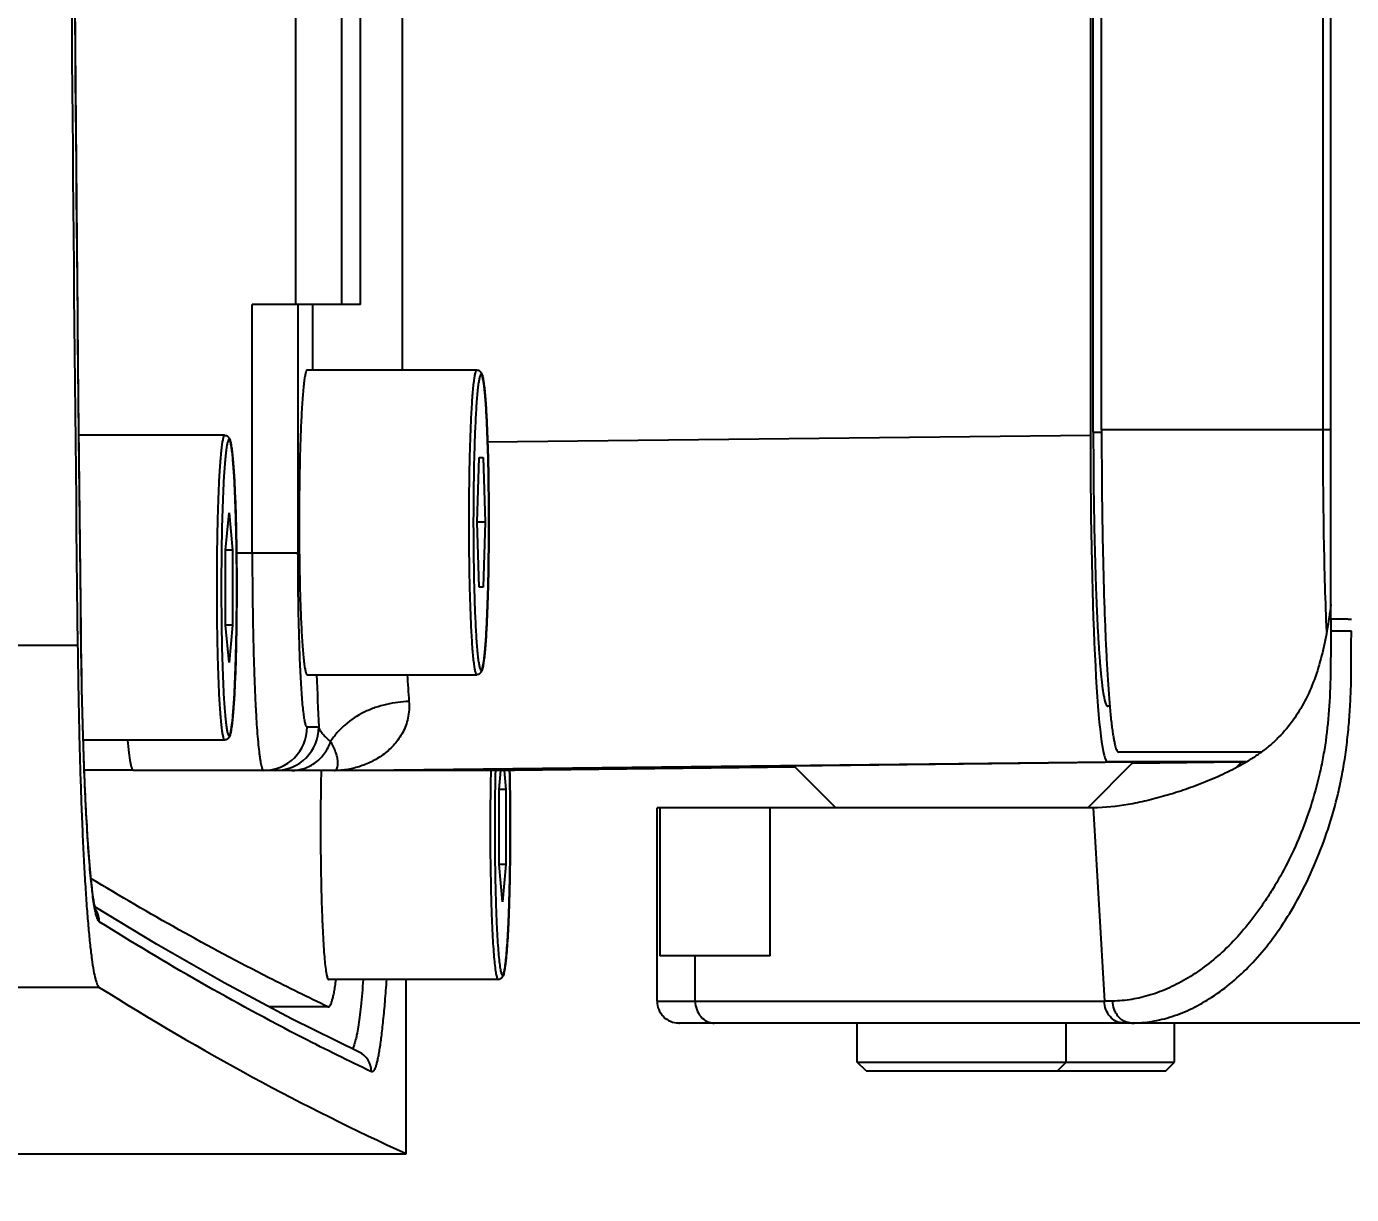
# Model space of a CAD drawing. Header units: millimetres. Extents: x 5828 to 6704, y 123 to 421.
# Drawn here: x 6439.602 to 6441.63, y 210.287 to 212.076 of the extents above; entities that cross this region are included whole.
import ezdxf

# ---------------------------------------------------------------- set-up
doc = ezdxf.new("R2010")
doc.units = ezdxf.units.MM
doc.layers.add('外形图', color=7, linetype='Continuous')
doc.layers.add('尺寸标注', color=7, linetype='Continuous')
doc.styles.add('微软雅黑', font='msyh.ttc', dxfattribs={"height": 1.5})
doc.dimstyles.new('尺寸标注_1_15比例', dxfattribs={"dimtxt": 1.5, "dimasz": 1.25, "dimexe": 0.5, "dimexo": 0.4, "dimgap": 0.5, "dimtad": 1, "dimdec": 1, "dimlfac": 15, "dimdsep": 46, "dimtxsty": '微软雅黑', "dimcen": 0.09, "dimadec": 0, "dimazin": 0, "dimtp": 0.01, "dimtm": 0.01, "dimtfac": 1, "dimtdec": 1, "dimtofl": 0, "dimtmove": 0, "dimatfit": 3, "dimfxl": 1, "dimtolj": 1, "dimarcsym": 0})

# ---------------------------------------------------------------- blocks, each defined once
blk = doc.blocks.new('*D791')
at = {"layer": 'Defpoints', "color": 0}
for p in [(6429.7498, 214.45), (6429.7498, 213.5834), (6447.9848, 213.5834)]:
    blk.add_point(p, dxfattribs=at)
at = {"layer": '尺寸标注', "color": 0, "lineweight": -2}
for p, q in [((6447.9848, 215.7), (6447.9848, 216.95)), ((6430.1498, 214.45), (6448.4848, 214.45)), ((6430.1498, 213.5834), (6448.4848, 213.5834)), ((6447.9848, 212.3334), (6447.9848, 208.1098))]:
    blk.add_line(p, q, dxfattribs=at)
at = {"layer": '尺寸标注', "color": 0}
for points in [[(6447.7765, 215.7), (6448.1932, 215.7), (6447.9848, 214.45)], [(6448.1932, 212.3334), (6447.7765, 212.3334), (6447.9848, 213.5834)]]:
    blk.add_solid(points, dxfattribs=at)
at = {"layer": '尺寸标注', "color": 0, "insert": (6446.7058, 209.5966), "char_height": 1.5, "attachment_point": 5, "rotation": 90, "style": '微软雅黑'}
blk.add_mtext('\\A1;13', dxfattribs=at)

msp = doc.modelspace()

# ---------------------------------------------------------------- linework, layer by layer
at = {"layer": '外形图', "color": 7, "linetype": 'Continuous'}
for p, q in [((6441.5988, 211.1685), (6441.5988, 213.5983)), ((6441.2305, 213.3168), (6441.2305, 211.4499)), ((6441.235, 211.455), (6441.235, 213.3117)), ((6441.2477, 211.4584), (6441.2477, 213.3084)), ((6440.177, 213.2167), (6440.177, 211.55)), ((6440.0141, 211.65), (6440.0141, 213.1167)), ((6440.0841, 213.1167), (6440.0841, 211.65)), ((6440.113, 211.65), (6440.113, 213.1167)), ((6441.5867, 211.4584), (6441.5867, 212.3908)), ((6440.113, 211.65), (6439.9475, 211.65)), ((6439.9475, 211.27), (6439.9475, 211.65)), ((6440.0175, 211.65), (6440.0175, 211.27)), ((6440.0404, 211.55), (6440.0404, 211.65)), ((6440.0315, 211.55), (6440.2911, 211.55)), ((6439.9052, 211.45), (6439.6821, 211.45)), ((6441.2305, 211.4499), (6440.3078, 211.4395)), ((6441.235, 211.455), (6441.2477, 211.455)), ((6441.5988, 211.4584), (6441.2477, 211.4584)), ((6440.2918, 211.3167), (6440.2948, 211.416)), ((6440.2948, 211.416), (6440.3008, 211.416)), ((6440.3008, 211.416), (6440.3038, 211.3167)), ((6439.9067, 211.274), (6439.9119, 211.3314)), ((6439.9119, 211.3314), (6439.9171, 211.274)), ((6440.3038, 211.3167), (6440.2918, 211.3167)), ((6440.2948, 211.2174), (6440.2918, 211.3167)), ((6440.3038, 211.3167), (6440.3008, 211.2174)), ((6439.9171, 211.274), (6439.9067, 211.274)), ((6439.9067, 211.1594), (6439.9067, 211.274)), ((6439.9171, 211.274), (6439.9171, 211.1594)), ((6439.9234, 211.2701), (6440.0175, 211.27)), ((6439.9234, 211.2701), (6439.9475, 211.27)), ((6440.3008, 211.2174), (6440.2948, 211.2174)), ((6439.9171, 211.1594), (6439.9067, 211.1594)), ((6439.9119, 211.102), (6439.9067, 211.1594)), ((6439.9171, 211.1594), (6439.9119, 211.102)), ((6441.5988, 211.1685), (6441.5985, 211.1233)), ((6439.6853, 211.1496), (6439.6853, 211.15)), ((6439.6853, 211.1496), (6439.6854, 211.15)), ((6441.6302, 211.15), (6441.5986, 211.1503)), ((6439.6802, 211.128), (6437.6036, 211.1263)), ((6441.5985, 211.1233), (6441.5982, 211.0963)), ((6441.5982, 211.0963), (6441.5982, 211.0912)), ((6440.0315, 211.0834), (6440.2911, 211.0834)), ((6441.2602, 211.035), (6441.257, 211.035)), ((6440.0315, 211.0034), (6440.0494, 211.0034)), ((6439.9052, 210.9834), (6439.6888, 210.9834)), ((6441.4922, 210.965), (6441.2735, 210.965)), ((6439.7652, 210.9374), (6439.6904, 210.9374)), ((6440.349, 210.9367), (6439.7652, 210.9367)), ((6440.0733, 210.9367), (6441.2567, 210.95)), ((6440.3254, 210.9074), (6440.328, 210.9367)), ((6440.3331, 210.9367), (6440.3358, 210.9074)), ((6440.7791, 210.9416), (6440.3491, 210.9367)), ((6440.7766, 210.944), (6441.2964, 210.9499)), ((6440.8411, 210.8796), (6440.7766, 210.944)), ((6441.2264, 210.8796), (6441.2967, 210.9499)), ((6441.4694, 210.95), (6441.2567, 210.95)), ((6441.295, 210.9481), (6441.4621, 210.9499)), ((6441.2964, 210.9499), (6441.2967, 210.9499)), ((6441.4534, 210.9409), (6441.4624, 210.9499)), ((6441.4682, 210.9494), (6441.4618, 210.9493)), ((6441.4621, 210.9499), (6441.4624, 210.9499)), ((6440.3358, 210.9074), (6440.3254, 210.9074)), ((6440.3254, 210.7927), (6440.3254, 210.9074)), ((6440.3358, 210.9074), (6440.3358, 210.7927)), ((6439.6945, 210.852), (6439.6934, 210.8716)), ((6441.235, 210.8796), (6440.5671, 210.8796)), ((6440.5671, 210.5834), (6440.5671, 210.8796)), ((6440.5712, 210.8796), (6440.5712, 210.6529)), ((6440.7403, 210.6529), (6440.7403, 210.8796)), ((6441.235, 210.8796), (6441.2521, 210.5834)), ((6439.6955, 210.8344), (6439.6945, 210.852)), ((6439.6966, 210.8185), (6439.6955, 210.8344)), ((6439.6977, 210.8041), (6439.6966, 210.8185)), ((6439.6987, 210.7913), (6439.6977, 210.8041)), ((6439.6997, 210.7798), (6439.6987, 210.7913)), ((6440.3358, 210.7927), (6440.3254, 210.7927)), ((6440.3306, 210.7354), (6440.3254, 210.7927)), ((6440.3358, 210.7927), (6440.3306, 210.7354)), ((6440.7403, 210.6529), (6440.5712, 210.6529)), ((6440.6256, 210.5834), (6440.6256, 210.6529)), ((6440.3239, 210.6167), (6440.0643, 210.6167)), ((6440.1832, 210.35), (6440.1832, 210.6167)), ((6439.7131, 210.6046), (6437.5843, 210.6034)), ((6440.0634, 210.5749), (6439.9734, 210.5749)), ((6440.0642, 210.5747), (6439.9737, 210.5747)), ((6440.0634, 210.5749), (6440.0642, 210.5747)), ((6440.5671, 210.5834), (6440.6256, 210.5834)), ((6440.6256, 210.5834), (6441.2521, 210.5834)), ((6441.2649, 210.5836), (6441.2521, 210.5834)), ((6440.6004, 210.55), (6440.6013, 210.55)), ((6440.6007, 210.55), (6440.6006, 210.55)), ((6442.8785, 210.55), (6440.6007, 210.55)), ((6440.8737, 210.49), (6440.8737, 210.55)), ((6441.1937, 210.49), (6441.1937, 210.55)), ((6441.3595, 210.49), (6441.3595, 210.55)), ((6440.1109, 210.5056), (6440.1109, 210.5056)), ((6440.8737, 210.49), (6441.1935, 210.49)), ((6440.8871, 210.4767), (6440.8737, 210.49)), ((6441.1804, 210.4767), (6441.1937, 210.49)), ((6441.1937, 210.49), (6441.1935, 210.49)), ((6441.1937, 210.49), (6441.3593, 210.49)), ((6441.3461, 210.4767), (6441.3595, 210.49)), ((6441.3595, 210.49), (6441.3593, 210.49)), ((6440.8871, 210.4767), (6441.1802, 210.4767)), ((6441.1802, 210.4767), (6441.1804, 210.4767)), ((6441.1804, 210.4767), (6441.3459, 210.4767)), ((6441.3459, 210.4767), (6441.3461, 210.4767)), ((6437.5752, 210.35), (6440.1832, 210.35))]:
    msp.add_line(p, q, dxfattribs=at)
for points in [[(6439.6854, 211.15), (6439.6822, 211.4464), (6439.6793, 211.7456), (6439.6767, 212.046), (6439.6746, 212.3474), (6439.6728, 212.6497), (6439.6713, 212.9526), (6439.6702, 213.2562), (6439.6695, 213.5601), (6439.6691, 213.8643), (6439.6691, 214.1686), (6439.6695, 214.4728), (6439.6702, 214.7769), (6439.6713, 215.0805), (6439.6728, 215.3836), (6439.6746, 215.6859), (6439.6767, 215.9874), (6439.6793, 216.2878), (6439.6822, 216.5869), (6439.6854, 216.8835)], [(6439.6934, 210.8716), (6439.6923, 210.8933), (6439.6917, 210.905), (6439.6912, 210.9174), (6439.6907, 210.9304), (6439.6902, 210.944), (6439.6896, 210.9584), (6439.6891, 210.9736), (6439.6886, 210.9895), (6439.6881, 211.0063), (6439.6877, 211.0239), (6439.6872, 211.0425), (6439.6868, 211.062), (6439.6864, 211.0827), (6439.686, 211.1044), (6439.6857, 211.1272), (6439.6854, 211.15)], [(6439.7081, 210.722), (6439.7081, 210.722), (6439.7081, 210.7222), (6439.7079, 210.7226), (6439.7077, 210.7232), (6439.7075, 210.7241), (6439.7072, 210.7251), (6439.7069, 210.7264), (6439.7066, 210.7278), (6439.7063, 210.7294), (6439.7059, 210.7312), (6439.7055, 210.7332), (6439.7052, 210.7354), (6439.7048, 210.7378), (6439.7044, 210.7404), (6439.7039, 210.7432), (6439.7035, 210.7462), (6439.7031, 210.7495), (6439.7026, 210.753), (6439.7022, 210.7568), (6439.7017, 210.7608), (6439.7012, 210.7651), (6439.7007, 210.7697), (6439.7002, 210.7746), (6439.6997, 210.7798)], [(6440.1109, 210.5056), (6440.0076, 210.5566), (6439.9043, 210.6117), (6439.801, 210.6706), (6439.7066, 210.728)]]:
    msp.add_lwpolyline(points, dxfattribs=at)
for centre, radius, start, end in [((6446.0123, 211.2937), 5.97, 182.02032, 182.78766), ((6442.5027, 211.2126), 2.3216, 183.19, 184.2066), ((6439.9649, 211.0033), 0.0666, 270.0457, 0.0437), ((6439.9828, 211.0033), 0.0666, 270.0439, 0.0437), ((6439.6801, 210.7053), 0.0332, 29.5718, 34.0944), ((6439.68, 210.7052), 0.0333, 359.8946, 29.5644), ((6440.6004, 210.5834), 0.0333, 180, 270.0159), ((6440.0966, 210.4755), 0.0333, 359.8954, 64.5451)]:
    msp.add_arc(centre, radius, start, end, dxfattribs=at)
for centre, major_axis, ratio, start_param, end_param in [((6440.3703, 214.0167), (0, 13.4821), 0.052408, 1.354859, 1.786734), ((6441.2567, 211.4501), (0, 0.5), 0.052351, -4.712093, -3.141591), ((6441.4353, 1210.0646), (0, 1000), 0.052408, -3.17446, -3.165488)]:
    msp.add_ellipse(centre, major_axis=major_axis, ratio=ratio, start_param=start_param, end_param=end_param, dxfattribs=at)
for points, knots in [([(6439.6853, 211.15), (6439.6799, 211.6249), (6439.6717, 212.5805), (6439.6677, 214.0167), (6439.6717, 215.4529), (6439.6799, 216.4085), (6439.6853, 216.8835)], [0, 0, 0, 0, 0.248536, 0.5, 0.751464, 1, 1, 1, 1]), ([(6440.0315, 211.55), (6440.0313, 211.55), (6440.0309, 211.5498), (6440.0306, 211.5494), (6440.0301, 211.5486), (6440.0296, 211.5474), (6440.0291, 211.5454), (6440.0285, 211.5429), (6440.0279, 211.5398), (6440.0273, 211.5362), (6440.0266, 211.5304), (6440.0256, 211.5218), (6440.0246, 211.5101), (6440.0237, 211.4965), (6440.0228, 211.4812), (6440.022, 211.4643), (6440.021, 211.439), (6440.0201, 211.4049), (6440.0194, 211.3616), (6440.0193, 211.3319), (6440.0193, 211.3167)], [0, 0, 0, 0, 0.002822, 0.004789, 0.00724, 0.013733, 0.022453, 0.033438, 0.046693, 0.062201, 0.079935, 0.121933, 0.172316, 0.230619, 0.296293, 0.368714, 0.447191, 0.619257, 0.80591, 1, 1, 1, 1]), ([(6440.2911, 211.55), (6440.2909, 211.55), (6440.2906, 211.5498), (6440.2902, 211.5494), (6440.2898, 211.5486), (6440.2893, 211.5474), (6440.2887, 211.5454), (6440.2881, 211.5429), (6440.2876, 211.5398), (6440.287, 211.5362), (6440.2862, 211.5304), (6440.2853, 211.5218), (6440.2843, 211.5101), (6440.2833, 211.4965), (6440.2825, 211.4812), (6440.2817, 211.4643), (6440.2807, 211.439), (6440.2798, 211.4049), (6440.2791, 211.3616), (6440.2789, 211.3319), (6440.2789, 211.3167)], [0, 0, 0, 0, 0.002822, 0.004789, 0.00724, 0.013733, 0.022453, 0.033438, 0.046693, 0.062201, 0.079936, 0.121933, 0.172317, 0.23062, 0.296294, 0.368715, 0.447192, 0.619258, 0.80591, 1, 1, 1, 1]), ([(6440.3097, 211.3167), (6440.3097, 211.3314), (6440.3095, 211.3604), (6440.309, 211.396), (6440.3083, 211.4232), (6440.3077, 211.4422), (6440.307, 211.46), (6440.3062, 211.4765), (6440.3054, 211.4914), (6440.3045, 211.5046), (6440.3035, 211.516), (6440.3026, 211.5243), (6440.3018, 211.53), (6440.3013, 211.5334), (6440.3007, 211.5364), (6440.3002, 211.5389), (6440.2996, 211.5408), (6440.2991, 211.542), (6440.2987, 211.5427), (6440.2984, 211.5432), (6440.2978, 211.5435), (6440.2972, 211.5432), (6440.2969, 211.5427), (6440.2965, 211.542), (6440.296, 211.5408), (6440.2954, 211.5389), (6440.2949, 211.5364), (6440.2943, 211.5334), (6440.2938, 211.53), (6440.293, 211.5243), (6440.2921, 211.516), (6440.2911, 211.5046), (6440.2902, 211.4914), (6440.2894, 211.4765), (6440.2886, 211.46), (6440.2879, 211.4422), (6440.2873, 211.4232), (6440.2866, 211.396), (6440.2861, 211.3604), (6440.2859, 211.3314), (6440.2859, 211.3167)], [0, 0, 0, 0, 0.097045, 0.190371, 0.234513, 0.276404, 0.315643, 0.351853, 0.38469, 0.413842, 0.439033, 0.460032, 0.468899, 0.476653, 0.483281, 0.488773, 0.493133, 0.49638, 0.497605, 0.498589, 0.5, 0.501411, 0.502394, 0.50362, 0.506866, 0.511226, 0.516719, 0.523346, 0.5311, 0.539968, 0.560966, 0.586158, 0.61531, 0.648147, 0.684357, 0.723596, 0.765487, 0.809629, 0.902955, 1, 1, 1, 1]), ([(6440.2911, 211.55), (6440.2921, 211.55), (6440.2938, 211.5497), (6440.2963, 211.5482), (6440.298, 211.546), (6440.2991, 211.5435), (6440.2999, 211.541), (6440.3005, 211.5383), (6440.3014, 211.5338), (6440.3023, 211.527), (6440.3034, 211.5173), (6440.3048, 211.5009), (6440.306, 211.4821), (6440.307, 211.4611), (6440.3077, 211.4432), (6440.3083, 211.424), (6440.309, 211.3966), (6440.3095, 211.3607), (6440.3097, 211.3316), (6440.3097, 211.3167)], [0, 0, 0, 0, 0.01186, 0.021803, 0.03551, 0.045936, 0.056406, 0.068115, 0.081523, 0.114105, 0.154676, 0.203144, 0.322288, 0.391921, 0.467418, 0.548062, 0.633079, 0.812921, 1, 1, 1, 1]), ([(6439.9052, 211.45), (6439.905, 211.45), (6439.9046, 211.4498), (6439.9043, 211.4494), (6439.9038, 211.4486), (6439.9033, 211.4474), (6439.9028, 211.4454), (6439.9022, 211.4429), (6439.9016, 211.4398), (6439.9011, 211.4362), (6439.9003, 211.4304), (6439.8994, 211.4218), (6439.8983, 211.4101), (6439.8974, 211.3965), (6439.8965, 211.3812), (6439.8957, 211.3643), (6439.8948, 211.339), (6439.8938, 211.3049), (6439.8932, 211.2616), (6439.8929, 211.2167), (6439.8932, 211.1718), (6439.8938, 211.1285), (6439.8948, 211.0944), (6439.8957, 211.0691), (6439.8965, 211.0522), (6439.8974, 211.0369), (6439.8983, 211.0233), (6439.8994, 211.0116), (6439.9003, 211.003), (6439.9011, 210.9972), (6439.9016, 210.9936), (6439.9022, 210.9905), (6439.9028, 210.988), (6439.9033, 210.9861), (6439.9038, 210.9848), (6439.9043, 210.984), (6439.9046, 210.9836), (6439.905, 210.9834), (6439.9052, 210.9834)], [0, 0, 0, 0, 0.001411, 0.002394, 0.00362, 0.006867, 0.011226, 0.016719, 0.023346, 0.031101, 0.039968, 0.060967, 0.086158, 0.11531, 0.148147, 0.184358, 0.223596, 0.309629, 0.402955, 0.5, 0.597045, 0.690371, 0.776404, 0.815642, 0.851853, 0.88469, 0.913842, 0.939033, 0.960032, 0.968899, 0.976654, 0.983281, 0.988774, 0.993133, 0.99638, 0.997606, 0.998589, 1, 1, 1, 1]), ([(6439.9119, 211.4434), (6439.9117, 211.4434), (6439.9113, 211.4432), (6439.911, 211.4427), (6439.9105, 211.442), (6439.9101, 211.4408), (6439.9095, 211.4389), (6439.9089, 211.4364), (6439.9084, 211.4334), (6439.9078, 211.43), (6439.9071, 211.4243), (6439.9062, 211.416), (6439.9052, 211.4046), (6439.9043, 211.3914), (6439.9034, 211.3765), (6439.9027, 211.36), (6439.9017, 211.3355), (6439.9008, 211.3023), (6439.9002, 211.2604), (6439.8999, 211.2167), (6439.9002, 211.173), (6439.9008, 211.1311), (6439.9017, 211.0979), (6439.9027, 211.0734), (6439.9034, 211.0569), (6439.9043, 211.042), (6439.9052, 211.0288), (6439.9062, 211.0174), (6439.9071, 211.0091), (6439.9078, 211.0035), (6439.9084, 211), (6439.9089, 210.997), (6439.9095, 210.9946), (6439.9101, 210.9926), (6439.9105, 210.9914), (6439.911, 210.9907), (6439.9113, 210.9902), (6439.9117, 210.99), (6439.9119, 210.99)], [0, 0, 0, 0, 0.001411, 0.002394, 0.00362, 0.006867, 0.011226, 0.016719, 0.023346, 0.031101, 0.039968, 0.060967, 0.086158, 0.11531, 0.148147, 0.184358, 0.223596, 0.309629, 0.402955, 0.5, 0.597045, 0.690371, 0.776404, 0.815642, 0.851853, 0.88469, 0.913842, 0.939033, 0.960032, 0.968899, 0.976654, 0.983281, 0.988774, 0.993133, 0.99638, 0.997606, 0.998589, 1, 1, 1, 1]), ([(6439.9052, 211.45), (6439.9062, 211.45), (6439.9079, 211.4497), (6439.9104, 211.4482), (6439.9121, 211.446), (6439.9132, 211.4435), (6439.9139, 211.441), (6439.9146, 211.4383), (6439.9154, 211.4338), (6439.9164, 211.4269), (6439.9175, 211.4173), (6439.9189, 211.4009), (6439.9201, 211.3821), (6439.9211, 211.3611), (6439.9218, 211.3432), (6439.9224, 211.324), (6439.923, 211.2966), (6439.9236, 211.2607), (6439.9238, 211.2167), (6439.9236, 211.1727), (6439.923, 211.1368), (6439.9224, 211.1094), (6439.9218, 211.0902), (6439.9211, 211.0723), (6439.9201, 211.0513), (6439.9189, 211.0325), (6439.9175, 211.0161), (6439.9164, 211.0065), (6439.9154, 210.9996), (6439.9146, 210.9951), (6439.9139, 210.9924), (6439.9132, 210.9899), (6439.9121, 210.9874), (6439.9104, 210.9852), (6439.9079, 210.9837), (6439.9062, 210.9834), (6439.9052, 210.9834)], [0, 0, 0, 0, 0.00593, 0.010902, 0.017755, 0.022968, 0.028203, 0.034058, 0.040762, 0.057052, 0.077338, 0.101572, 0.161144, 0.19596, 0.233709, 0.274031, 0.31654, 0.406461, 0.500001, 0.593541, 0.683462, 0.72597, 0.766292, 0.804041, 0.838858, 0.898429, 0.922663, 0.942948, 0.959239, 0.965943, 0.971797, 0.977032, 0.982245, 0.989098, 0.99407, 1, 1, 1, 1]), ([(6439.9119, 210.99), (6439.9121, 210.99), (6439.9124, 210.9902), (6439.9128, 210.9907), (6439.9132, 210.9914), (6439.9137, 210.9926), (6439.9143, 210.9946), (6439.9148, 210.997), (6439.9154, 211), (6439.9159, 211.0035), (6439.9167, 211.0091), (6439.9176, 211.0174), (6439.9185, 211.0288), (6439.9195, 211.042), (6439.9203, 211.0569), (6439.9211, 211.0734), (6439.922, 211.0979), (6439.9229, 211.1311), (6439.9236, 211.173), (6439.9238, 211.2167), (6439.9236, 211.2604), (6439.9229, 211.3023), (6439.922, 211.3355), (6439.9211, 211.36), (6439.9203, 211.3765), (6439.9195, 211.3914), (6439.9185, 211.4046), (6439.9176, 211.416), (6439.9167, 211.4243), (6439.9159, 211.43), (6439.9154, 211.4334), (6439.9148, 211.4364), (6439.9143, 211.4389), (6439.9137, 211.4408), (6439.9132, 211.442), (6439.9128, 211.4427), (6439.9124, 211.4432), (6439.9121, 211.4434), (6439.9119, 211.4434)], [0, 0, 0, 0, 0.001411, 0.002394, 0.00362, 0.006867, 0.011226, 0.016719, 0.023346, 0.031101, 0.039968, 0.060967, 0.086158, 0.11531, 0.148147, 0.184358, 0.223596, 0.309629, 0.402955, 0.5, 0.597045, 0.690371, 0.776404, 0.815642, 0.851853, 0.88469, 0.913842, 0.939033, 0.960032, 0.968899, 0.976654, 0.983281, 0.988774, 0.993133, 0.99638, 0.997606, 0.998589, 1, 1, 1, 1]), ([(6441.235, 211.455), (6441.235, 211.4277), (6441.2353, 211.3741), (6441.2365, 211.2964), (6441.2382, 211.2349), (6441.2399, 211.1894), (6441.2414, 211.159), (6441.2429, 211.1314), (6441.2446, 211.1069), (6441.2465, 211.0858), (6441.2481, 211.0704), (6441.2495, 211.0599), (6441.2505, 211.0534), (6441.2516, 211.0479), (6441.2526, 211.0434), (6441.2536, 211.0399), (6441.2545, 211.0375), (6441.2553, 211.0362), (6441.256, 211.0354), (6441.2566, 211.035), (6441.257, 211.035)], [0, 0, 0, 0, 0.19409, 0.380743, 0.552808, 0.631285, 0.703706, 0.76938, 0.827684, 0.878067, 0.920064, 0.937799, 0.953307, 0.966562, 0.977547, 0.986267, 0.99276, 0.995211, 0.997178, 1, 1, 1, 1]), ([(6441.2477, 211.4584), (6441.2477, 211.4263), (6441.248, 211.3634), (6441.2494, 211.272), (6441.2514, 211.1997), (6441.2534, 211.1464), (6441.2551, 211.1106), (6441.257, 211.0782), (6441.259, 211.0495), (6441.2611, 211.0247), (6441.263, 211.0066), (6441.2647, 210.9942), (6441.2659, 210.9866), (6441.2671, 210.9802), (6441.2683, 210.9749), (6441.2695, 210.9707), (6441.2706, 210.968), (6441.2715, 210.9664), (6441.2722, 210.9655), (6441.273, 210.965), (6441.2735, 210.965)], [0, 0, 0, 0, 0.19409, 0.380743, 0.552808, 0.631285, 0.703706, 0.76938, 0.827684, 0.878067, 0.920064, 0.937799, 0.953307, 0.966562, 0.977547, 0.986267, 0.99276, 0.995211, 0.997178, 1, 1, 1, 1]), ([(6441.5924, 211.1493), (6441.5914, 211.1724), (6441.5897, 211.2208), (6441.5874, 211.3238), (6441.5867, 211.4038), (6441.5867, 211.4584)], [0, 0, 0, 0, 0.223954, 0.470015, 1, 1, 1, 1]), ([(6440.0193, 211.3167), (6440.0193, 211.3015), (6440.0194, 211.2718), (6440.0201, 211.2285), (6440.021, 211.1944), (6440.022, 211.1692), (6440.0228, 211.1522), (6440.0237, 211.1369), (6440.0246, 211.1233), (6440.0256, 211.1116), (6440.0266, 211.103), (6440.0273, 211.0972), (6440.0279, 211.0936), (6440.0285, 211.0905), (6440.0291, 211.088), (6440.0296, 211.0861), (6440.0301, 211.0848), (6440.0306, 211.084), (6440.0309, 211.0836), (6440.0313, 211.0834), (6440.0315, 211.0834)], [0, 0, 0, 0, 0.19409, 0.380742, 0.552808, 0.631285, 0.703706, 0.76938, 0.827683, 0.878067, 0.920064, 0.937799, 0.953307, 0.966561, 0.977547, 0.986267, 0.99276, 0.995211, 0.997178, 1, 1, 1, 1]), ([(6440.2789, 211.3167), (6440.2789, 211.3015), (6440.2791, 211.2718), (6440.2798, 211.2285), (6440.2807, 211.1944), (6440.2817, 211.1692), (6440.2825, 211.1522), (6440.2833, 211.1369), (6440.2843, 211.1233), (6440.2853, 211.1116), (6440.2862, 211.103), (6440.287, 211.0972), (6440.2876, 211.0936), (6440.2881, 211.0905), (6440.2887, 211.088), (6440.2893, 211.0861), (6440.2898, 211.0848), (6440.2902, 211.084), (6440.2906, 211.0836), (6440.2909, 211.0834), (6440.2911, 211.0834)], [0, 0, 0, 0, 0.19409, 0.380743, 0.552808, 0.631285, 0.703706, 0.76938, 0.827683, 0.878067, 0.920064, 0.937799, 0.953307, 0.966562, 0.977547, 0.986267, 0.99276, 0.995211, 0.997178, 1, 1, 1, 1]), ([(6440.2859, 211.3167), (6440.2859, 211.302), (6440.2861, 211.273), (6440.2866, 211.2374), (6440.2873, 211.2102), (6440.2879, 211.1912), (6440.2886, 211.1734), (6440.2894, 211.1569), (6440.2902, 211.142), (6440.2911, 211.1288), (6440.2921, 211.1174), (6440.293, 211.1091), (6440.2938, 211.1035), (6440.2943, 211.1), (6440.2949, 211.097), (6440.2954, 211.0946), (6440.296, 211.0926), (6440.2965, 211.0914), (6440.2969, 211.0907), (6440.2972, 211.0902), (6440.2978, 211.0899), (6440.2984, 211.0902), (6440.2987, 211.0907), (6440.2991, 211.0914), (6440.2996, 211.0926), (6440.3002, 211.0946), (6440.3007, 211.097), (6440.3013, 211.1), (6440.3018, 211.1035), (6440.3026, 211.1091), (6440.3035, 211.1174), (6440.3045, 211.1288), (6440.3054, 211.142), (6440.3062, 211.1569), (6440.307, 211.1734), (6440.3077, 211.1912), (6440.3083, 211.2102), (6440.309, 211.2374), (6440.3095, 211.273), (6440.3097, 211.302), (6440.3097, 211.3167)], [0, 0, 0, 0, 0.097045, 0.190371, 0.234513, 0.276404, 0.315643, 0.351853, 0.38469, 0.413842, 0.439033, 0.460032, 0.468899, 0.476653, 0.483281, 0.488773, 0.493133, 0.49638, 0.497605, 0.498589, 0.5, 0.501411, 0.502394, 0.50362, 0.506866, 0.511226, 0.516719, 0.523346, 0.5311, 0.539968, 0.560966, 0.586158, 0.61531, 0.648147, 0.684357, 0.723596, 0.765487, 0.809629, 0.902955, 1, 1, 1, 1]), ([(6440.3097, 211.3167), (6440.3097, 211.3018), (6440.3095, 211.2727), (6440.309, 211.2368), (6440.3083, 211.2094), (6440.3077, 211.1902), (6440.307, 211.1723), (6440.306, 211.1513), (6440.3048, 211.1325), (6440.3034, 211.1161), (6440.3023, 211.1065), (6440.3014, 211.0996), (6440.3005, 211.0951), (6440.2999, 211.0924), (6440.2991, 211.0899), (6440.298, 211.0874), (6440.2963, 211.0852), (6440.2938, 211.0837), (6440.2921, 211.0834), (6440.2911, 211.0834)], [0, 0, 0, 0, 0.18708, 0.366922, 0.451939, 0.532584, 0.608081, 0.677714, 0.796857, 0.845325, 0.885896, 0.918477, 0.931885, 0.943594, 0.954064, 0.96449, 0.978197, 0.98814, 1, 1, 1, 1]), ([(6439.9475, 211.27), (6439.9475, 211.2484), (6439.9477, 211.2058), (6439.9487, 211.1441), (6439.95, 211.0953), (6439.9514, 211.0592), (6439.9525, 211.0351), (6439.9538, 211.0132), (6439.9551, 210.9938), (6439.9566, 210.977), (6439.9579, 210.9648), (6439.959, 210.9564), (6439.9598, 210.9513), (6439.9606, 210.9469), (6439.9614, 210.9433), (6439.9622, 210.9405), (6439.963, 210.9387), (6439.9636, 210.9376), (6439.9641, 210.937), (6439.9646, 210.9367), (6439.9649, 210.9367)], [0, 0, 0, 0, 0.19409, 0.380743, 0.552808, 0.631285, 0.703706, 0.76938, 0.827683, 0.878067, 0.920064, 0.937799, 0.953307, 0.966562, 0.977547, 0.986267, 0.99276, 0.995211, 0.997178, 1, 1, 1, 1]), ([(6440.0315, 211.0034), (6440.0313, 211.0034), (6440.0308, 211.0036), (6440.0304, 211.0041), (6440.0299, 211.005), (6440.0294, 211.0064), (6440.0287, 211.0087), (6440.028, 211.0116), (6440.0274, 211.015), (6440.0268, 211.0192), (6440.0259, 211.0258), (6440.0248, 211.0356), (6440.0237, 211.049), (6440.0226, 211.0646), (6440.0216, 211.0821), (6440.0207, 211.1014), (6440.0196, 211.1302), (6440.0185, 211.1693), (6440.0177, 211.2187), (6440.0175, 211.2527), (6440.0175, 211.27)], [0, 0, 0, 0, 0.002819, 0.004788, 0.00724, 0.013732, 0.022452, 0.033437, 0.046692, 0.0622, 0.079935, 0.121932, 0.172315, 0.230619, 0.296293, 0.368714, 0.447191, 0.619258, 0.805911, 1, 1, 1, 1]), ([(6441.5988, 211.1911), (6441.597, 211.1776), (6441.5931, 211.1512), (6441.5851, 211.1126), (6441.5743, 211.0764), (6441.5598, 211.0432), (6441.5417, 211.0135), (6441.5235, 210.9917), (6441.5072, 210.9765), (6441.4943, 210.9661), (6441.4806, 210.9566), (6441.4617, 210.9449), (6441.4372, 210.9321), (6441.407, 210.9189), (6441.3767, 210.9076), (6441.3466, 210.8981), (6441.3172, 210.8903), (6441.2804, 210.8826), (6441.2528, 210.8796), (6441.235, 210.8796)], [0, 0, 0, 0, 0.076798, 0.150938, 0.221907, 0.289646, 0.35457, 0.417584, 0.448802, 0.48002, 0.511312, 0.542626, 0.605092, 0.667057, 0.728055, 0.787538, 0.844871, 0.899498, 1, 1, 1, 1]), ([(6441.6304, 211.1681), (6441.6283, 211.1681), (6441.6242, 211.1682), (6441.6183, 211.1682), (6441.6137, 211.1683), (6441.6103, 211.1683), (6441.608, 211.1683), (6441.6059, 211.1683), (6441.6041, 211.1684), (6441.6026, 211.1684), (6441.6012, 211.1684), (6441.6003, 211.1684), (6441.5997, 211.1684), (6441.5994, 211.1684), (6441.5991, 211.1684), (6441.5989, 211.1684), (6441.5989, 211.1685), (6441.5988, 211.1684), (6441.5988, 211.1685)], [0, 0, 0, 0, 0.197825, 0.386546, 0.559397, 0.637903, 0.710172, 0.775553, 0.833458, 0.883367, 0.92483, 0.957476, 0.970397, 0.981011, 0.989292, 0.995224, 0.998793, 1, 1, 1, 1]), ([(6439.7071, 210.7217), (6439.7064, 210.7253), (6439.7049, 210.7333), (6439.7022, 210.7528), (6439.6991, 210.7833), (6439.6958, 210.8267), (6439.6928, 210.8788), (6439.6902, 210.9383), (6439.6872, 211.0294), (6439.6859, 211.1006), (6439.6853, 211.1496)], [0, 0, 0, 0, 0.025595, 0.057118, 0.137548, 0.239929, 0.362247, 0.502211, 0.657213, 1, 1, 1, 1]), ([(6441.2938, 210.55), (6441.3041, 210.55), (6441.325, 210.5518), (6441.3561, 210.5594), (6441.387, 210.572), (6441.4291, 210.5961), (6441.4686, 210.6298), (6441.5043, 210.6714), (6441.5304, 210.7085), (6441.5546, 210.7503), (6441.5764, 210.7968), (6441.5954, 210.8477), (6441.6081, 210.893), (6441.6162, 210.9312), (6441.6212, 210.961), (6441.6249, 210.9915), (6441.6271, 211.0173), (6441.6283, 211.0382), (6441.6291, 211.054), (6441.6297, 211.0699), (6441.6299, 211.0858), (6441.6298, 211.1019), (6441.6297, 211.1233), (6441.63, 211.1393), (6441.6302, 211.15)], [0, 0, 0, 0, 0.040777, 0.082778, 0.126683, 0.17307, 0.274751, 0.330771, 0.390592, 0.454423, 0.522313, 0.594214, 0.669917, 0.709093, 0.749064, 0.789749, 0.831046, 0.851889, 0.872845, 0.893895, 0.91502, 0.936211, 0.95745, 1, 1, 1, 1]), ([(6439.6802, 211.128), (6439.6806, 211.0929), (6439.6817, 211.0251), (6439.6842, 210.9275), (6439.687, 210.8517), (6439.6897, 210.7963), (6439.6918, 210.7595), (6439.6941, 210.7261), (6439.6965, 210.6965), (6439.699, 210.6708), (6439.7016, 210.6492), (6439.7042, 210.6318), (6439.7066, 210.62), (6439.7087, 210.6128), (6439.7101, 210.609), (6439.7114, 210.6063), (6439.7126, 210.605), (6439.7131, 210.6046)], [0, 0, 0, 0, 0.200007, 0.387182, 0.556448, 0.632911, 0.703226, 0.766922, 0.823574, 0.872808, 0.914311, 0.947831, 0.973206, 0.982828, 0.99043, 0.996086, 1, 1, 1, 1]), ([(6441.5982, 211.0912), (6441.5978, 211.0727), (6441.5968, 211.0362), (6441.5924, 210.9911), (6441.5867, 210.9563), (6441.5797, 210.9229), (6441.5686, 210.8827), (6441.552, 210.8371), (6441.5327, 210.7949), (6441.5144, 210.7622), (6441.4988, 210.7379), (6441.4832, 210.7153), (6441.4628, 210.6894), (6441.4366, 210.6618), (6441.4091, 210.6383), (6441.381, 210.619), (6441.3523, 210.6037), (6441.3233, 210.5925), (6441.2941, 210.5856), (6441.2746, 210.5838), (6441.2649, 210.5836)], [0, 0, 0, 0, 0.083785, 0.164898, 0.204449, 0.243356, 0.319312, 0.392539, 0.462512, 0.529288, 0.561562, 0.593037, 0.653466, 0.710643, 0.764863, 0.816257, 0.865005, 0.911512, 0.956299, 1, 1, 1, 1]), ([(6440.1873, 211.0423), (6440.1817, 211.0421), (6440.1702, 211.0413), (6440.1529, 211.0383), (6440.1356, 211.0333), (6440.1134, 211.024), (6440.0933, 211.0111), (6440.077, 210.9947), (6440.0703, 210.9857), (6440.0674, 210.9811)], [0, 0, 0, 0, 0.121076, 0.246965, 0.375936, 0.506317, 0.761645, 0.883565, 1, 1, 1, 1]), ([(6440.1873, 211.0423), (6440.188, 211.0338), (6440.1871, 211.0173), (6440.1788, 210.9949), (6440.166, 210.9765), (6440.1502, 210.962), (6440.1325, 210.9508), (6440.1136, 210.9428), (6440.0937, 210.9379), (6440.0801, 210.9368), (6440.0733, 210.9367)], [0, 0, 0, 0, 0.146532, 0.280156, 0.406556, 0.52896, 0.648337, 0.765704, 0.882351, 1, 1, 1, 1]), ([(6440.0674, 210.9811), (6440.0652, 210.9829), (6440.0611, 210.9864), (6440.0557, 210.9919), (6440.0517, 210.9975), (6440.0499, 211.0014), (6440.0494, 211.0034)], [0, 0, 0, 0, 0.292228, 0.557172, 0.792708, 1, 1, 1, 1]), ([(6439.7564, 210.9833), (6439.757, 210.9767), (6439.7581, 210.9653), (6439.76, 210.9522), (6439.7615, 210.945), (6439.7623, 210.9421), (6439.7628, 210.9405), (6439.7634, 210.9392), (6439.764, 210.9381), (6439.7647, 210.9374), (6439.7652, 210.9374)], [0, 0, 0, 0, 0.419154, 0.726281, 0.836492, 0.880686, 0.91766, 0.947554, 0.970681, 1, 1, 1, 1]), ([(6440.0079, 210.9367), (6440.0144, 210.9367), (6440.0275, 210.9389), (6440.0451, 210.9482), (6440.0591, 210.9626), (6440.0653, 210.9748), (6440.0674, 210.9811)], [0, 0, 0, 0, 0.245149, 0.492778, 0.744391, 1, 1, 1, 1]), ([(6440.0733, 210.9367), (6440.0736, 210.9367), (6440.0743, 210.9368), (6440.0752, 210.9374), (6440.0761, 210.9382), (6440.0771, 210.9397), (6440.0781, 210.9425), (6440.0787, 210.9469), (6440.0784, 210.9527), (6440.0769, 210.9602), (6440.0733, 210.97), (6440.0698, 210.9772), (6440.0674, 210.9811)], [0, 0, 0, 0, 0.019971, 0.040734, 0.063999, 0.090692, 0.156526, 0.244038, 0.360281, 0.512101, 0.714715, 1, 1, 1, 1]), ([(6440.0529, 210.9367), (6440.0525, 210.9185), (6440.052, 210.8812), (6440.052, 210.8256), (6440.0525, 210.7795), (6440.0533, 210.7443), (6440.0541, 210.7199), (6440.055, 210.6975), (6440.056, 210.6773), (6440.0571, 210.6597), (6440.0584, 210.6449), (6440.0595, 210.6345), (6440.0605, 210.6277), (6440.0612, 210.6239), (6440.0619, 210.6209), (6440.0626, 210.6189), (6440.0631, 210.6177), (6440.0635, 210.6171), (6440.064, 210.6167), (6440.0643, 210.6167)], [0, 0, 0, 0, 0.170879, 0.347608, 0.51975, 0.600899, 0.677146, 0.747364, 0.810517, 0.865676, 0.912038, 0.94894, 0.963682, 0.97589, 0.985542, 0.992648, 0.995274, 0.997318, 1, 1, 1, 1]), ([(6440.3126, 210.9368), (6440.3122, 210.9185), (6440.3117, 210.8812), (6440.3116, 210.8256), (6440.3122, 210.7795), (6440.313, 210.7443), (6440.3137, 210.7199), (6440.3146, 210.6975), (6440.3156, 210.6773), (6440.3168, 210.6597), (6440.318, 210.6449), (6440.3192, 210.6345), (6440.3202, 210.6277), (6440.3209, 210.6239), (6440.3216, 210.6209), (6440.3222, 210.6189), (6440.3227, 210.6177), (6440.3232, 210.6171), (6440.3236, 210.6167), (6440.3239, 210.6167)], [0, 0, 0, 0, 0.170878, 0.347606, 0.519749, 0.600898, 0.677145, 0.747363, 0.810516, 0.865676, 0.912038, 0.948939, 0.963682, 0.97589, 0.985542, 0.992648, 0.995274, 0.997318, 1, 1, 1, 1]), ([(6440.3196, 210.9367), (6440.3192, 210.9189), (6440.3187, 210.8826), (6440.3186, 210.8282), (6440.3191, 210.7832), (6440.3199, 210.7486), (6440.3206, 210.7247), (6440.3215, 210.7027), (6440.3225, 210.6829), (6440.3236, 210.6656), (6440.3248, 210.6511), (6440.3259, 210.6409), (6440.3269, 210.6342), (6440.3276, 210.6304), (6440.3283, 210.6274), (6440.3289, 210.6255), (6440.3294, 210.6244), (6440.3298, 210.6237), (6440.3303, 210.6234), (6440.3306, 210.6234)], [0, 0, 0, 0, 0.170044, 0.346402, 0.518535, 0.599776, 0.676159, 0.746541, 0.80987, 0.865205, 0.911728, 0.948765, 0.963563, 0.975818, 0.985506, 0.992637, 0.99527, 0.997319, 1, 1, 1, 1]), ([(6440.3415, 210.9367), (6440.3419, 210.9188), (6440.3424, 210.8822), (6440.3425, 210.8365), (6440.3422, 210.7997), (6440.3418, 210.773), (6440.3412, 210.7475), (6440.3405, 210.7235), (6440.3396, 210.7014), (6440.3386, 210.6815), (6440.3374, 210.6642), (6440.3364, 210.6515), (6440.3354, 210.6427), (6440.3347, 210.6373), (6440.334, 210.6325), (6440.3333, 210.6285), (6440.3325, 210.6251), (6440.3314, 210.6219), (6440.3297, 210.6192), (6440.3271, 210.6172), (6440.3251, 210.6167), (6440.3239, 210.6167)], [0, 0, 0, 0, 0.165722, 0.337527, 0.422478, 0.50508, 0.584089, 0.658319, 0.726661, 0.788105, 0.841768, 0.886922, 0.90614, 0.92307, 0.937724, 0.950188, 0.960728, 0.97013, 0.981098, 0.989367, 1, 1, 1, 1]), ([(6440.3306, 210.6234), (6440.3308, 210.6234), (6440.3313, 210.6237), (6440.3317, 210.6244), (6440.3322, 210.6255), (6440.3328, 210.6274), (6440.3335, 210.6304), (6440.3342, 210.6342), (6440.3352, 210.6409), (6440.3363, 210.6511), (6440.3375, 210.6656), (6440.3386, 210.6829), (6440.3396, 210.7027), (6440.3405, 210.7247), (6440.3412, 210.7486), (6440.342, 210.7832), (6440.3425, 210.8282), (6440.3424, 210.8826), (6440.3419, 210.9189), (6440.3415, 210.9367)], [0, 0, 0, 0, 0.002681, 0.00473, 0.007363, 0.014494, 0.024182, 0.036436, 0.051234, 0.088272, 0.134795, 0.19013, 0.253459, 0.323841, 0.400223, 0.481465, 0.653597, 0.829956, 1, 1, 1, 1]), ([(6440.0634, 210.5749), (6440.033, 210.5893), (6439.9095, 210.6501), (6439.7893, 210.7175), (6439.7005, 210.7714)], [0, 0, 0, 0, 0.24495, 1, 1, 1, 1]), ([(6439.7133, 210.7052), (6439.713, 210.7054), (6439.7124, 210.7059), (6439.7113, 210.7076), (6439.71, 210.7107), (6439.7085, 210.7157), (6439.7076, 210.7195), (6439.7071, 210.7217)], [0, 0, 0, 0, 0.058466, 0.133473, 0.340618, 0.628915, 1, 1, 1, 1]), ([(6440.1299, 210.4755), (6440.0949, 210.4921), (6439.9527, 210.5624), (6439.8149, 210.6415), (6439.7133, 210.7052)], [0, 0, 0, 0, 0.244166, 1, 1, 1, 1]), ([(6440.0642, 210.5747), (6440.0645, 210.5747), (6440.065, 210.5748), (6440.0658, 210.5754), (6440.0665, 210.5762), (6440.0676, 210.5779), (6440.0688, 210.581), (6440.0702, 210.5856), (6440.0717, 210.5915), (6440.0731, 210.5987), (6440.0744, 210.6072), (6440.0753, 210.6133), (6440.0757, 210.6165)], [0, 0, 0, 0, 0.017022, 0.037032, 0.061965, 0.092833, 0.174173, 0.283084, 0.420136, 0.585424, 0.778808, 1, 1, 1, 1]), ([(6440.1173, 210.6165), (6440.1162, 210.6028), (6440.1145, 210.5835), (6440.1116, 210.5592), (6440.1096, 210.5446), (6440.1075, 210.5325), (6440.1055, 210.5228), (6440.1036, 210.5164), (6440.102, 210.5126), (6440.1012, 210.5111), (6440.1008, 210.5105)], [0, 0, 0, 0, 0.382744, 0.542001, 0.679062, 0.793492, 0.885017, 0.953626, 0.979504, 1, 1, 1, 1]), ([(6440.1528, 210.6166), (6440.1521, 210.6055), (6440.1505, 210.5846), (6440.1482, 210.5594), (6440.1463, 210.5414), (6440.1449, 210.5295), (6440.1435, 210.5188), (6440.1421, 210.5092), (6440.1406, 210.5008), (6440.1391, 210.4936), (6440.1377, 210.4876), (6440.1362, 210.4827), (6440.1347, 210.4791), (6440.1334, 210.4769), (6440.1322, 210.4758), (6440.1314, 210.4753), (6440.1306, 210.4752), (6440.1301, 210.4754), (6440.1299, 210.4755)], [0, 0, 0, 0, 0.229972, 0.431479, 0.521135, 0.603184, 0.677497, 0.743971, 0.802515, 0.85306, 0.895584, 0.930117, 0.956798, 0.976045, 0.983241, 0.989208, 0.994529, 1, 1, 1, 1]), ([(6440.6256, 210.5834), (6440.6256, 210.5791), (6440.6271, 210.5705), (6440.6334, 210.5594), (6440.6416, 210.5531), (6440.649, 210.5505), (6440.6528, 210.55), (6440.6547, 210.55)], [0, 0, 0, 0, 0.264845, 0.521051, 0.764516, 0.882922, 1, 1, 1, 1]), ([(6441.2813, 210.55), (6441.2794, 210.55), (6441.2755, 210.5505), (6441.2681, 210.5531), (6441.2599, 210.5594), (6441.2536, 210.5705), (6441.2521, 210.5791), (6441.2521, 210.5834)], [0, 0, 0, 0, 0.117077, 0.235482, 0.478944, 0.735153, 1, 1, 1, 1]), ([(6441.2938, 210.55), (6441.2902, 210.55), (6441.2844, 210.5513), (6441.2777, 210.5554), (6441.2731, 210.5598), (6441.2694, 210.5652), (6441.2659, 210.573), (6441.2649, 210.5795), (6441.2649, 210.5836)], [0, 0, 0, 0, 0.223178, 0.34696, 0.476807, 0.610567, 0.744964, 1, 1, 1, 1])]:
    msp.add_open_spline(points, degree=3, knots=knots, dxfattribs=at)

# ---------------------------------------------------------------- dimensions: what is measured, and where the dimension line sits
at = {"layer": '尺寸标注'}
dim = msp.add_linear_dim(base=(6447.9848, 213.5834), p1=(6429.7498, 214.45), p2=(6429.7498, 213.5834), angle=90, dimstyle='尺寸标注_1_15比例', dxfattribs=at)
dim.commit()
dim.dimension.update_dxf_attribs({"geometry": '*D791', "text_midpoint": (6446.7058, 209.5966)})

doc.saveas('drawing.dxf')
